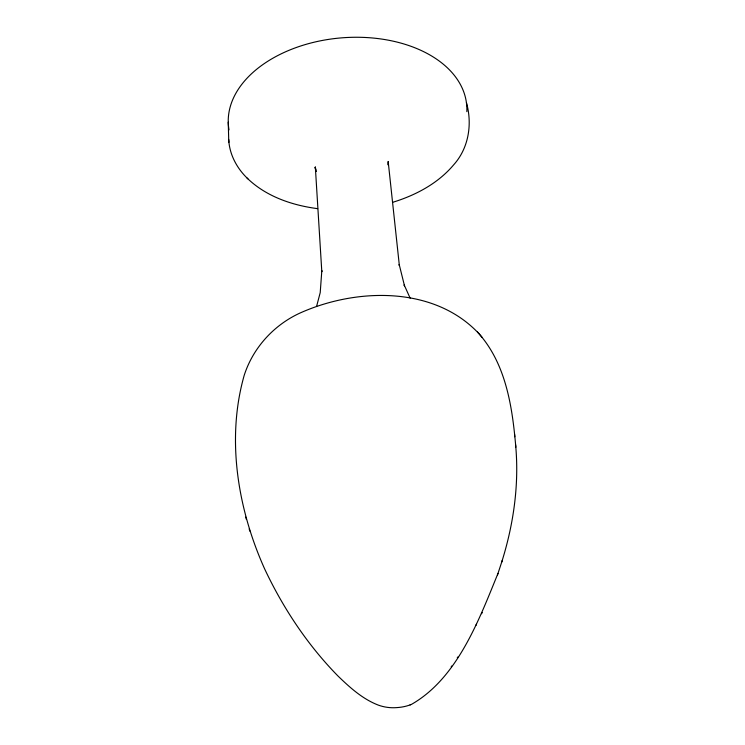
<?xml version="1.0" encoding="UTF-8"?>
<svg xmlns="http://www.w3.org/2000/svg" width="745" height="745" viewBox="0 0 745 745"><rect width="100%" height="100%" fill="white"/><g stroke="black" fill="none" stroke-linecap="round" stroke-linejoin="round"><path stroke-width="1.12" d="M387.847 164.766L388.173 161.451L399.348 265.499L399.199 264.494L404.526 285.922L404.163 284.879L410.15 298.186M501.664 562.242C513.594 524.396 519.349 484.269 515.587 444.635M479.575 334.375C434.81 285.596 356.306 287.682 299.844 313.124C273.732 325.109 252.965 347.934 244.192 375.378C226.042 439.14 237.888 509.45 264.708 569.059C283.202 608.283 307.564 645.002 337.979 676.013C349.889 687.542 362.638 699.089 378.339 705.124C384.131 707.229 390.361 708.095 396.508 707.629C401.63 707.34 406.705 706.335 411.464 704.379C457.514 678.099 478.97 619.849 497.977 573.436M497.455 575.047L502.232 560.501M316.625 306.251L320.22 292.608L321.821 270.612L321.803 271.636L315.349 167.197L315.433 168.286M481.605 613.731L482.201 612.511M475.906 625.418L476.446 624.319M451.228 666.673L451.675 666.021M457.29 657.733L457.803 656.988M410.076 704.872L410.57 704.705M393.109 202.184C415.915 195.143 438.06 183.363 453.621 164.887C468.754 148.143 472.507 124.015 466.426 102.624M317.659 208.656C292.478 205.387 266.906 196.764 248.122 179.07M228.249 122.208L228.706 139.427C229.348 154.075 236.631 167.821 246.986 177.962M246.642 177.617L248.476 179.405M479.827 334.701C506.404 365.655 512.448 408.046 515.838 447.261M477.471 331.935L481.959 337.178M316.448 171.425L315.424 168.24M245.71 517.077L246.371 519.339M249.184 528.931L249.808 531.092M514.534 434.074L514.795 436.756M228.706 139.427L228.929 142.258M229.013 129.9A119.573 77.638 -4.8 0 1 342.476 37.79A119.573 77.638 -4.8 0 1 466.836 111.657M315.601 169.376L315.256 167.15L315.601 169.376"/></g></svg>
